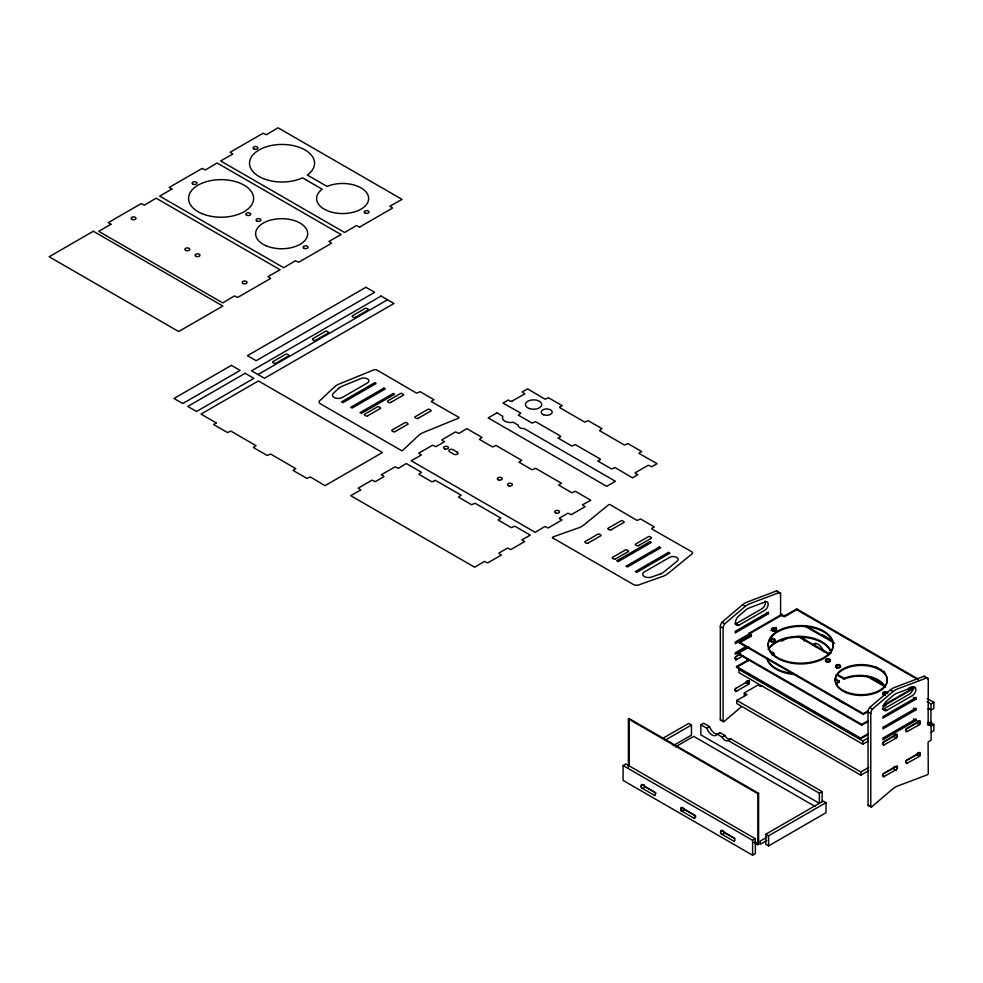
<?xml version="1.0" encoding="UTF-8"?>
<svg xmlns="http://www.w3.org/2000/svg" width="983" height="983" viewBox="0 0 983 983"><rect width="100%" height="100%" fill="white"/><g stroke="black" fill="none" stroke-linecap="round" stroke-linejoin="round"><path stroke-width="1.47" d="M761.899 685.974L760.473 686.417L758.163 684.893L744.303 692.892L744.303 696.087M782.689 639.859C779.531 639.945 781.792 642.526 782.689 639.859L785.184 638.409M748.763 633.408L751.356 634.686L751.159 635.436L748.763 633.408L781.706 614.387L783.783 616.611L784.999 616.685L785.442 615.419L796.697 608.919L918.061 678.983M785.442 615.469L783.512 615.518M723.23 831.139L723.832 832.454L734.817 838.56M772.65 638.495L771.569 639.306M749.513 682.644L746.711 681.022L745.741 682.706L749.058 684.205L749.378 680.445L735.149 688.825M897.209 736.23L896.889 734.043L884.282 741.514C882.783 740.838 882.402 746.92 884.282 744.77L896.889 737.692L897.282 736.316L894.407 734.608M920.235 722.886L920.027 720.711L907.346 728.194C905.748 727.789 905.527 733.613 907.346 731.45L919.953 724.373L920.321 722.96L917.471 721.289M920.235 754.563L920.027 752.4L907.346 759.884C905.773 759.441 905.527 765.302 907.346 763.14L919.953 756.05L920.321 754.637L917.471 752.978M743.209 655.686L735.714 660.097L735.444 657.222L736.586 656.239M748.493 684.303L736.586 691.184C735.345 693.47 734.485 687.977 736.586 687.928M896.201 769.578L884.282 776.447C882.857 778.757 882.267 773.363 884.282 773.191L896.201 766.322C899.101 763.656 896.607 775.12 893.436 767.981L882.845 774.088M931.11 723.943L928.136 725.417L928.284 679.044A2.716 1.573 -60 0 0 926.785 677.889L924.032 676.292L894.776 687.363A18.689 10.788 -60 0 0 890.279 689.955L869.709 707.49A5.185 2.998 -60 0 0 868.014 711.852L868.087 805.396L871.675 806.859L893.043 788.661A18.689 10.788 -60 0 1 897.528 786.068L927.276 774.813A1.278 0.737 -60 0 0 928.284 773.547L928.087 742.177L931.11 739.953L931.11 723.943L928.345 722.358L927.424 722.886M741.342 706.802L723.771 721.768L720.318 719.925L720.318 626.576A5.185 2.998 -60 0 1 722.014 622.214L742.583 604.68A18.689 10.788 -60 0 1 747.08 602.087L776.337 591.016L779.089 592.614A2.716 1.573 -60 0 1 780.588 593.769L780.588 616.476M871.651 806.896L868.014 805.2M723.414 830.856C717.75 830.598 721.583 837.577 724.385 832.54M339.098 387.953L333.176 393.495A5.812 3.354 0 0 0 334.441 397.599A5.812 3.354 0 0 0 341.629 397.832L367.409 382.952A5.05 2.912 0 0 0 367.949 379.217A5.05 2.912 0 0 0 361.67 378.271L342.244 386.184A13.811 7.975 0 0 0 338.926 388.101M723.083 721.559L723.083 628.174A5.185 2.998 -60 0 1 724.778 623.812L745.347 606.278A18.689 10.788 -60 0 1 749.832 603.685L779.089 592.614M870.778 806.797L870.778 713.437A5.185 2.998 -60 0 1 872.474 709.075L893.043 691.54A18.689 10.788 -60 0 1 897.528 688.948L926.785 677.889M643.951 784.913C638.409 784.68 641.924 791.634 644.922 786.658L656.091 793.109M643.951 784.975L644.922 786.658M684.66 809.599C681.612 805.151 677.828 814.674 684.66 809.599L695.829 816.05M930.115 708.559C925.998 710.684 929.218 706.298 931.085 710.119L933.85 708.522L933.85 702.317L931.085 703.914L930.84 722.358L933.85 724.532L933.85 730.738L931.085 732.335M359.643 227.048L392.586 208.027L389.895 206.233L402.047 199.377L278.054 127.79L266.356 134.757L263.063 133.258L230.12 152.279L232.836 154.024L220.647 160.929L344.652 232.516L356.35 225.549L359.643 227.061M258.001 374.548L387.523 299.766M734.842 623.861A5.812 3.354 -60 0 0 736.095 623.652L761.862 608.772A5.05 2.912 -60 0 0 765.093 601.043M738.86 625.237L764.627 610.369A5.05 2.912 -60 0 0 768.128 604.926A5.05 2.912 -60 0 0 765.818 601.682L749.255 607.949A13.811 7.975 -60 0 0 746.036 609.792L738.38 616.304A5.812 3.354 -60 0 0 735.468 622.804A5.812 3.354 -60 0 0 738.86 625.237L736.095 623.652M768.46 613.736L735.21 632.929L735.21 631.332L768.46 612.139L768.46 613.736L766.617 612.667M781.706 614.387L781.706 615.186L735.21 642.059L735.21 643.656L751.172 634.44M739.29 642.059L751.233 635.399L751.233 636.198L739.29 642.857L739.29 642.059L863.295 713.646L868.296 710.758M785.442 616.218L796.697 609.718L918.061 679.781M770.869 630.472L776.14 627.424M772.196 630.508L776.14 628.223M745.851 646.642L735.21 652.786L735.21 654.383L747.178 647.478M867.94 721.596L861.686 725.208L737.68 653.609L737.68 652.81L747.682 647.035M737.68 653.609L748.935 647.121M735.149 657.148L740.555 653.953M628.407 766.961L628.407 718.966L629.108 718.561L758.618 793.342L758.618 844.348L757.93 844.741L753.961 842.456M736.537 666.499L748.468 659.839L748.468 660.625L736.537 667.285L736.537 666.499L860.543 738.086L868.038 733.76M782.689 640.658L787.69 637.77M662.616 738.466L688.702 723.402L691.467 724.999L691.467 735.1L673.208 745.642M665.38 740.064L691.467 724.999M623.099 765.56L625.852 763.963L755.374 838.745L755.374 853.613L752.609 855.21L623.099 780.428L623.099 765.56L752.609 840.33L755.374 838.745M868.751 770.586L860.825 775.169L736.82 703.582L736.82 700.4L746.994 694.698L744.303 692.892M700.867 724.79L706.826 728.243A8.134 4.694 60 0 0 711.999 734.94A8.134 4.694 60 0 0 717.16 734.203L722.124 737.066A5.529 3.195 60 0 0 728.084 740.506L819.343 793.195L819.343 803.295L700.867 734.891L700.867 724.79L703.631 723.205L709.591 726.646A8.134 4.694 60 0 0 714.752 733.343A8.134 4.694 60 0 0 719.925 732.605L724.889 735.468A5.529 3.195 60 0 0 730.848 738.921L822.107 791.598L822.107 801.698M706.826 728.243L709.591 726.646M675.407 746.908L693.679 736.365L815.03 806.429M717.16 734.203L719.925 732.605M722.124 737.066L724.889 735.468M728.084 740.506L730.848 738.921M680.924 809.5L680.924 808.505L682.767 807.436M739.29 642.857L863.295 714.444L868.296 711.557M883.557 705.143L911.229 689.157L911.229 689.955L883.557 705.941M681.895 811.196L693.814 818.077L695.645 817.008M882.242 709.099A5.812 3.354 -60 0 0 883.791 708.915L909.558 694.047A5.05 2.912 -60 0 0 912.912 686.589M737.68 652.81L861.686 724.41L867.94 720.797M886.555 710.512L912.322 695.632A5.05 2.912 -60 0 0 915.824 690.189A5.05 2.912 -60 0 0 913.514 686.945L896.951 693.224A13.811 7.975 -60 0 0 893.731 695.055L886.076 701.579A5.812 3.354 -60 0 0 883.164 708.079A5.812 3.354 -60 0 0 886.555 710.512L883.791 708.915M916.156 699.011L882.906 718.192L882.906 716.607L916.156 697.414L916.156 699.011L913.391 697.414M628.407 718.966L757.93 793.736L758.618 793.342M736.537 667.285L860.543 738.884L868.038 734.559M916.156 709.738L882.906 728.931L882.906 727.334L916.156 708.141L916.156 709.738L913.391 708.141M868.186 741.17L862.89 744.229L738.897 672.642L738.897 669.448L862.89 741.035L868.186 737.987M720.65 832.441L720.65 831.446L722.493 830.377M916.156 720.465L882.906 739.658L882.906 738.061L916.156 718.868L916.156 720.465L913.391 718.868M882.845 742.411L893.989 736.206L894.579 734.829M905.908 729.103L917.053 722.886L917.618 721.461M929.193 722.837L931.024 721.78M930.164 724.532L932.007 723.463M931.085 726.13L933.85 724.532M819.343 793.195L822.107 791.598M736.82 700.4L860.825 771.987L868.751 767.404M765.818 834.211L823.226 801.071L825.978 802.656L825.978 812.757L768.583 845.896L765.818 844.299L765.818 834.211L768.583 835.796L825.978 802.656M766.789 837.332L760.277 841.092L760.277 844.286L766.789 840.514M905.908 760.781L917.053 754.575L917.618 753.138M660.895 573.74L651.287 577.156A5.812 3.354 0 0 1 644.197 576.431A5.812 3.354 0 0 1 643.779 572.278L669.546 557.398A5.05 2.912 0 0 1 676.021 557.078A5.05 2.912 0 0 1 677.668 560.703L663.955 571.922A13.811 7.975 0 0 1 660.637 573.839M909.435 687.805L908.82 688.002L911.229 689.157M750.545 635.559L750.631 636.357M747.78 659.998L747.866 660.797M750.545 634.428L750.631 635.227M745.999 657.848L747.78 659.667L748.604 659.126M908.575 688.628L911.229 689.955M893.535 768.018L894.456 766.322L897.172 767.883M401.531 450.583L402.698 450.374L419.041 435.027A18.689 10.788 0 0 1 423.526 432.434L458.397 418.23A1.278 0.737 0 0 0 458.815 417.296L431.205 401.531L433.958 399.688L420.097 391.689L416.583 393.151L376.981 370.05A2.716 1.573 0 0 0 373.724 369.903L339.43 383.886A18.689 10.788 0 0 0 334.945 386.479L319.266 401.175A5.185 2.998 0 0 0 320.495 403.853L401.408 450.546M893.486 736.328L896.287 737.938M916.5 722.984L919.302 724.606M919.265 756.259L916.5 754.661M780.588 593.769L777.823 592.171A2.716 1.573 -60 0 0 776.337 591.016M928.284 679.044L925.519 677.447A2.716 1.573 -60 0 0 924.032 676.292M822.427 634.797L832.515 640.621M805.642 625.766L833.338 641.764M911.167 686.699L913.809 688.223M804.315 625.802L834.665 643.324M875.558 666.929L884.786 672.261M911.167 687.498L913.809 689.022M927.264 698.52L933.85 702.317M781.706 615.186L783.5 616.267M927.141 701.629L931.085 703.914M799.216 636.406L829.554 653.916M869.132 676.771L883.631 685.151M797.889 636.443L829.554 654.715M866.49 676.046L884.958 686.699M742.583 604.68L745.347 606.278M890.279 689.955L893.043 691.54M927.424 723.955L929.267 725.012M918.392 720.822L920.235 721.891M837.541 674.535L844.127 678.344A26.025 15.028 0 0 1 885.118 687.326M836.226 674.571L844.127 679.142A26.025 15.028 0 0 1 884.454 686.638M835.292 678.811L839.224 681.084L839.224 681.883A26.025 15.028 0 0 0 836.73 684.082M835.292 679.609L839.224 681.883M722.014 622.214L724.778 623.812M869.709 707.49L872.474 709.075M905.503 730.394L907.346 731.45M720.318 626.576L723.083 628.174M868.014 711.852L870.778 713.437M895.329 734.141L897.172 735.198M552.385 537.726L633.359 584.48A5.185 2.998 0 0 0 637.979 585.192L663.451 576.136A18.689 10.788 0 0 0 667.949 573.544L692.155 553.748A2.716 1.573 0 0 0 691.909 551.868L651.889 529.001L651.766 528.301L654.42 526.974L640.56 518.975L637.131 520.474L610.062 504.623A1.278 0.737 0 0 0 608.452 504.857L583.841 524.996A18.689 10.788 0 0 1 579.356 527.588L552.716 537.037L552.507 537.799M918.392 752.499L920.235 753.568M734.743 658.438L736.586 659.495M882.439 743.713L884.282 744.77M905.503 762.071L907.346 763.14M747.633 680.543L749.476 681.612M734.743 690.115L736.586 691.184M882.439 775.39L884.282 776.447M723.98 721.596L720.318 719.961M754.649 842.05L758.618 844.348M642.169 788.255L654.076 795.136C655.931 797.299 655.649 791.389 654.076 791.88L641.408 784.397L641.186 786.572M721.633 834.137L733.539 841.018C735.358 843.131 735.173 837.602 733.637 837.713L720.994 830.303L720.65 831.446M803.971 636.492L804.389 641.149M693.814 818.077C695.657 820.227 695.436 814.489 693.851 814.796L681.194 807.338L680.924 808.505M909.435 688.137L909.435 688.923M863.295 713.646L863.295 714.444M862.89 741.035L862.89 744.229M861.686 724.41L861.686 725.208M860.825 771.987L860.825 775.169M860.543 738.086L860.543 738.884M844.127 678.344L844.127 679.142M796.697 608.919L796.697 609.718M768.583 835.796L768.583 845.896M757.93 793.736L757.93 844.741M752.609 840.33L752.609 855.21M747.78 658.868L747.78 659.667M629.108 718.561L629.108 766.568M885.916 704.283A2.445 1.413 0 0 1 883.336 706.113M885.536 692.757A26.025 15.028 0 0 1 885.118 694.281M844.901 703.582A26.025 15.028 0 0 1 837.197 698.802M794.031 674.473A32.537 18.788 0 0 1 766.728 657.86M769.222 648.461A32.537 18.788 0 0 1 803.172 637.291A32.537 18.788 0 0 1 831.225 652.995M885.916 704.344A2.445 1.413 0 0 1 883.336 705.315M836.73 683.283A26.025 15.028 0 0 1 839.224 681.084M794.031 673.674A32.537 18.788 0 0 1 767.244 658.966M768.079 649.419A32.537 18.788 0 0 1 801.55 636.394A32.537 18.788 0 0 1 831.225 652.208M885.204 695.362A2.445 1.413 0 0 1 882.771 694.096A2.445 1.413 0 0 1 884.7 692.573A2.445 1.413 0 0 1 887.526 693.519M885.204 694.563A2.445 1.413 0 0 1 882.771 693.052A2.445 1.413 0 0 1 885.536 691.762A2.445 1.413 0 0 1 887.588 693.445M771.139 652.872A2.445 1.413 0 0 1 773.584 653.67A2.445 1.413 0 0 1 773.105 655.268M770.205 652.245A2.445 1.413 0 0 1 773.621 652.921A2.445 1.413 0 0 1 772.122 654.813M815.19 646.63A8.134 4.694 60 0 1 815.816 643.337M828.239 653.904A5.529 3.195 60 0 1 830.193 653.535M812.818 645.401A8.134 4.694 60 0 1 818.163 644.295A8.134 4.694 60 0 1 823.508 651.569M772.552 655.194A2.445 1.413 0 0 1 773.99 655.034M276.223 363.034L288.13 356.165C291.005 355.49 285.623 353.032 285.316 354.445L273.397 361.412C270.78 361.597 275.019 364.595 276.198 363.157M315.948 340.093C315.617 341.679 310.431 339.172 313.135 338.471L325.041 331.59C326.024 329.883 330.46 333.065 327.929 333.225L315.948 340.093M355.686 317.165C354.998 318.689 350.132 316.121 352.86 315.531L364.767 308.65C365.774 306.942 370.308 310.21 367.593 310.284L355.674 317.202M367.9 415.612C367.593 417.197 362.358 414.654 365.074 413.99L376.993 407.109C377.939 405.426 382.412 408.51 379.88 408.731L367.9 415.662M390.964 402.305C390.718 403.964 385.41 401.31 388.138 400.671L400.056 393.79C400.978 392.119 405.512 395.191 402.944 395.424L390.964 402.305M395.338 431.451C394.933 433.024 389.723 430.431 392.512 429.829L404.418 422.948C405.426 421.24 409.972 424.509 407.245 424.582L395.338 431.451M418.402 418.144C418.033 419.704 412.786 417.148 415.576 416.509L427.482 409.628C428.404 407.957 432.95 411.017 430.382 411.263L418.402 418.144M433.491 481.375L431.881 481.805L418.869 474.285L421.474 472.307L406.311 463.546L398.299 468.363L395.092 466.839L381.232 474.838L383.837 476.128L383.702 476.829L375.236 481.682L372.029 480.146L358.168 488.158L360.859 489.952L350.685 495.653L474.691 567.24L484.472 561.404L487.679 562.927L501.551 554.928L498.946 553.638L499.069 552.938L507.535 548.084L510.742 549.608L524.615 541.608L521.924 539.814L530.304 535.133L514.797 526.188L511.295 527.65L498.16 519.995L500.937 518.176L475.059 503.247L471.57 504.709L458.459 497.091L461.199 495.235L435.334 480.306L433.491 481.375M493.982 446.442L495.837 445.373L521.703 460.314L518.963 462.157L532.061 469.788L535.563 468.313L561.428 483.255L558.688 485.098L571.799 492.729L575.301 491.254L590.808 500.212L582.415 504.881L585.106 506.675L571.246 514.687L568.039 513.151L559.573 518.004L559.45 518.717L562.043 519.995L548.182 527.994L544.975 526.47L535.194 532.319L411.189 460.732L421.363 455.031L418.672 453.224L432.532 445.225L435.985 446.651L444.427 441.711L441.736 439.905L455.596 431.906L458.803 433.429L466.802 428.613L481.965 437.374L479.372 439.364L492.385 446.872L493.97 446.565M512.131 401.039L510.718 401.531L508.334 399.97L502.964 403.079L520.843 413.167L518.299 415.121L532.159 423.12L535.538 421.658L560.507 436.059L560.629 436.771L558.025 438.049L571.897 446.061L575.264 444.586L600.232 459L600.306 459.749L597.762 460.99L611.623 469.002L615.002 467.527L632.474 477.849L637.856 474.752L635.215 473.45L635.313 472.725L648.325 465.217L651.717 466.741L657.099 463.644L639.282 453.593L639.159 452.88L641.764 451.602L627.904 443.591L624.524 445.066L599.483 430.603L602.026 428.662L588.166 420.65L584.787 422.125L559.819 407.712L559.696 407.011L562.301 405.721L548.428 397.722L545.135 399.221L527.576 388.863L522.206 391.971L524.836 393.925L512.131 401.039M588.362 542.899C587.932 544.521 582.747 541.879 585.549 541.277L597.455 534.396C598.5 532.663 602.972 536.005 600.269 536.03L588.362 542.948M611.426 529.579C610.91 531.176 605.798 528.51 608.612 527.957L620.519 521.076C621.539 519.356 626.048 522.649 623.345 522.71L611.426 529.628M615.8 558.737C615.383 560.322 610.197 557.717 612.974 557.115L624.893 550.234C625.802 548.563 630.349 551.598 627.781 551.856L615.8 558.786M638.864 545.43C638.385 547.003 633.273 544.422 636.05 543.796L647.957 536.915C648.891 535.231 653.412 538.315 650.844 538.549L638.864 545.43M110.944 224.259L98.73 231.312L222.736 302.911L234.421 295.944L237.714 297.444L270.657 278.422L267.966 276.628L280.118 269.772L156.125 198.185L144.427 205.152L141.134 203.653L108.191 222.674L110.944 224.259M171.914 189.068L159.688 196.121L283.694 267.72L295.379 260.753L298.685 262.252L331.615 243.231L328.924 241.425L341.089 234.581L217.096 162.981L205.398 169.961L202.105 168.449L169.162 187.47L171.914 189.068M216.358 422.948L213.618 424.545L227.442 432.52L230.907 431.107L256.035 445.692L253.356 447.486L267.167 455.461L270.644 454.048L295.76 468.633L293.081 470.427L306.905 478.402L310.321 476.964L325.017 485.676L382.412 452.536L258.418 380.949L201.023 414.089L216.358 422.985M93.324 231.251L49.15 256.76L178.673 331.529L222.834 306.032L93.324 231.251M365.897 287.282L247.421 355.686L256.158 360.724L374.634 292.332L365.897 287.282M231.386 365.344L173.991 398.484L182.74 403.534L240.135 370.394L231.386 365.344M245.172 373.294L187.778 406.434L196.514 411.484L253.909 378.344L245.172 373.294M381.085 296.055L251.562 370.824L264.452 378.258L393.962 303.489L381.085 296.055M374.683 382.731L341.445 401.924L342.821 402.723L376.059 383.53L374.683 382.731M383.972 388.101L350.734 407.294L352.111 408.092L385.348 388.899L383.972 388.101M393.261 393.47L360.024 412.651L361.4 413.45L394.638 394.257L393.261 393.47M496.919 412.872L488.182 417.91L606.658 486.315L615.395 481.265L524.148 428.588A5.529 3.195 0 0 1 518.176 425.147L513.212 422.272A8.134 4.694 0 0 1 504.832 421.154A8.134 4.694 0 0 1 502.891 416.313L496.919 412.872M649.972 541.67L616.722 560.863L618.098 561.662L651.348 542.469L649.972 541.67M659.261 547.039L626.011 566.233L627.4 567.019L660.637 547.826L659.261 547.039M668.551 552.397L635.301 571.59L636.689 572.389L669.927 553.196L668.551 552.397M327.093 186.451L307.335 175.048A32.537 18.788 0 0 0 289.358 144.931A32.537 18.788 0 0 0 250.346 167.454A32.537 18.788 0 0 0 302.506 177.837L322.191 189.203A26.025 15.028 0 0 0 336.604 213.139A26.025 15.028 0 0 0 368.109 195.482A26.025 15.028 0 0 0 327.093 186.451M457.255 452.192L453.028 449.747A2.445 1.413 0 0 0 449.575 449.747A2.445 1.413 0 0 0 449.575 451.738L453.814 454.183A2.445 1.413 0 0 0 457.255 454.183A2.445 1.413 0 0 0 457.255 452.192M771.311 641.813A2.445 1.413 0 0 0 774.973 640.597A2.445 1.413 0 0 0 771.311 639.368A2.445 1.413 0 0 0 771.311 641.813M771.311 641.014A2.445 1.413 0 0 0 774.973 639.798A2.445 1.413 0 0 0 771.311 638.581A2.445 1.413 0 0 0 771.311 641.014M781.608 660.367A32.537 18.788 0 0 0 833.056 647.097A32.537 18.788 0 0 0 787.42 628.014A32.537 18.788 0 0 0 781.608 660.367M826.666 662.075A2.445 1.413 0 0 0 830.316 660.859A2.445 1.413 0 0 0 826.666 659.642A2.445 1.413 0 0 0 826.666 662.075M836.656 667.899A2.445 1.413 0 0 0 840.526 666.904A2.445 1.413 0 0 0 837.098 665.466A2.445 1.413 0 0 0 836.656 667.899M772.712 630.975A2.445 1.413 0 0 0 776.57 629.98A2.445 1.413 0 0 0 773.154 628.542A2.445 1.413 0 0 0 772.712 630.975M845.982 692.61A26.025 15.028 0 0 0 887.145 681.993A26.025 15.028 0 0 0 850.639 666.72A26.025 15.028 0 0 0 845.982 692.61M826.666 661.276A2.445 1.413 0 0 0 830.316 660.06A2.445 1.413 0 0 0 826.666 658.843A2.445 1.413 0 0 0 826.666 661.276M836.877 667.174A2.445 1.413 0 0 0 840.539 665.958A2.445 1.413 0 0 0 836.877 664.741A2.445 1.413 0 0 0 836.877 667.174M772.921 630.263A2.445 1.413 0 0 0 776.582 629.034A2.445 1.413 0 0 0 772.921 627.818A2.445 1.413 0 0 0 772.921 630.263M845.982 691.811A26.025 15.028 0 0 0 887.145 681.194A26.025 15.028 0 0 0 850.639 665.921A26.025 15.028 0 0 0 845.982 691.811M784.422 660.625A32.537 18.788 0 0 0 833.228 644.369A32.537 18.788 0 0 0 784.422 628.1A32.537 18.788 0 0 0 784.422 660.625M365.332 213.25A2.445 1.413 0 0 0 368.994 212.021A2.445 1.413 0 0 0 365.332 210.804A2.445 1.413 0 0 0 365.332 213.25M254.278 149.121A2.445 1.413 0 0 0 257.939 147.905A2.445 1.413 0 0 0 254.278 146.688A2.445 1.413 0 0 0 254.278 149.121M266.381 245.885A26.025 15.028 0 0 0 307.544 235.269A26.025 15.028 0 0 0 271.038 219.995A26.025 15.028 0 0 0 266.381 245.885M193.319 184.325A2.445 1.413 0 0 0 196.981 183.108A2.445 1.413 0 0 0 193.319 181.88A2.445 1.413 0 0 0 193.319 184.325M304.374 248.441A2.445 1.413 0 0 0 308.035 247.224A2.445 1.413 0 0 0 304.374 245.996A2.445 1.413 0 0 0 304.374 248.441M257.054 221.163A2.445 1.413 0 0 0 260.913 220.167A2.445 1.413 0 0 0 257.497 218.742A2.445 1.413 0 0 0 257.054 221.163M247.052 215.351A2.445 1.413 0 0 0 250.714 214.122A2.445 1.413 0 0 0 247.052 212.906A2.445 1.413 0 0 0 247.052 215.351M201.994 213.643A32.537 18.788 0 0 0 253.442 200.372A32.537 18.788 0 0 0 207.818 181.277A32.537 18.788 0 0 0 201.994 213.643M132.361 219.516A2.445 1.413 0 0 0 136.01 218.3A2.445 1.413 0 0 0 132.361 217.083A2.445 1.413 0 0 0 132.361 219.516M243.403 283.632A2.445 1.413 0 0 0 247.065 282.416A2.445 1.413 0 0 0 243.403 281.199A2.445 1.413 0 0 0 243.403 283.632M196.096 256.366A2.445 1.413 0 0 0 199.954 255.371A2.445 1.413 0 0 0 196.526 253.933A2.445 1.413 0 0 0 196.096 256.366M186.094 250.542A2.445 1.413 0 0 0 189.756 249.326A2.445 1.413 0 0 0 186.094 248.109A2.445 1.413 0 0 0 186.094 250.542M508.764 485.848A2.445 1.413 0 0 0 512.426 484.631A2.445 1.413 0 0 0 508.764 483.403A2.445 1.413 0 0 0 508.764 485.848M444.82 448.924A2.445 1.413 0 0 0 448.481 447.707A2.445 1.413 0 0 0 444.82 446.491A2.445 1.413 0 0 0 444.82 448.924M555.874 513.04A2.445 1.413 0 0 0 559.536 511.824A2.445 1.413 0 0 0 555.874 510.607A2.445 1.413 0 0 0 555.874 513.04M498.553 479.95A2.445 1.413 0 0 0 502.215 478.733A2.445 1.413 0 0 0 498.553 477.517A2.445 1.413 0 0 0 498.553 479.95M529.518 408.621A8.134 4.694 0 0 0 541.719 404.554A8.134 4.694 0 0 0 529.518 400.486A8.134 4.694 0 0 0 529.518 408.621M543.599 414.765A5.529 3.195 0 0 0 552.213 412.344A5.529 3.195 0 0 0 544.287 409.247A5.529 3.195 0 0 0 543.599 414.765"/></g></svg>
